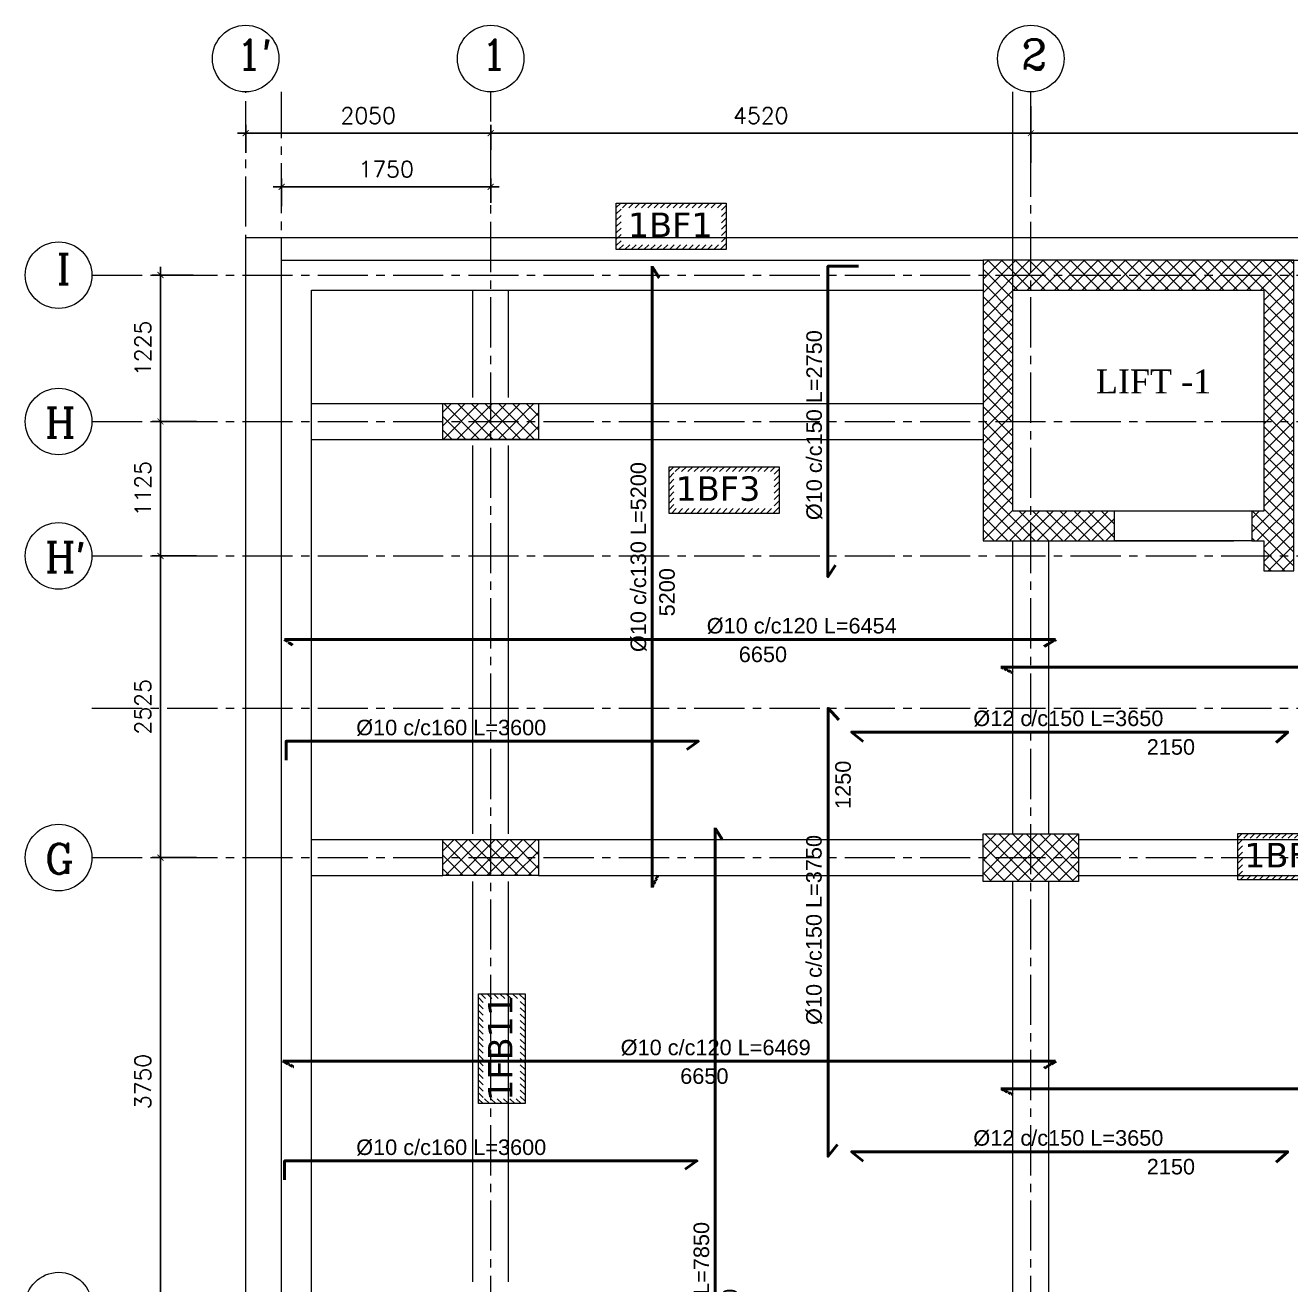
# Model space of a CAD drawing. Header units: inches. Extents: x -26151 to 62940, y -10194 to 246332.
# Drawn here: x -5609 to -4550, y 118994 to 120048 of the extents above; entities that cross this region are included whole.
import ezdxf

# ---------------------------------------------------------------- set-up
doc = ezdxf.new("R2010")
doc.units = ezdxf.units.IN
doc.header["$LTSCALE"] = 0.7
doc.header["$MEASUREMENT"] = 0
for name, pattern in [('ACAD_ISO10W100', [18, 12, -3, 0, -3]), ('CENTER2', [1.125, 0.75, -0.125, 0.125, -0.125]), ('DASHED2', [0.375, 0.25, -0.125])]:
    doc.linetypes.add(name, pattern=pattern)
doc.layers.get('0').update_dxf_attribs({"lineweight": 13})
doc.layers.get('Defpoints').update_dxf_attribs({"lineweight": 5})
for name, color, linetype, lineweight in [('axis', 254, 'ACAD_ISO10W100', 9), ('BEAM', 5, 'Continuous', 0), ('COLUMN', 4, 'Continuous', 20), ('dim', 1, 'Continuous', 25), ('hach', 9, 'Continuous', 9), ('hach 1', 254, 'Continuous', 9), ('hatch', 9, 'Continuous', 9), ('TEXT', 3, 'Continuous', 25), ('top renforcment', 7, 'Continuous', 40)]:
    doc.layers.add(name, color=color, linetype=linetype, lineweight=lineweight)
doc.styles.add('100', font='romans.shx', dxfattribs={"height": 13.5})
doc.styles.add('GENERATED_STYLE_4', font='verdanai.ttf')
doc.styles.add('QW', font='times.ttf', dxfattribs={"height": 15})
doc.styles.add('romanc', font='verdana.ttf', dxfattribs={"height": 250})
doc.styles.get("Standard").update_dxf_attribs({"font": 'arial.ttf', "height": 13})
doc.dimstyles.new('abr100', dxfattribs={"dimtxt": 15, "dimasz": 5, "dimexe": 7, "dimexo": 7, "dimgap": 8, "dimtad": 1, "dimdec": 0, "dimlfac": 10, "dimzin": 4, "dimdsep": 46, "dimtxsty": '100', "dimblk": 'ARCHTICK', "dimcen": 0.09, "dimdle": 7, "dimclrd": 1, "dimclre": 8, "dimclrt": 2, "dimadec": 0, "dimazin": 1, "dimtfac": 1, "dimtdec": 0, "dimtix": 1, "dimtofl": 0, "dimtmove": 0, "dimatfit": 3, "dimldrblk": 'ARCHTICK', "dimfxl": 0, "dimtolj": 1, "dimtzin": 0, "dimlwd": -1, "dimlwe": -1, "dimarcsym": 0})
doc.dimstyles.get("Standard").update_dxf_attribs({"dimtxt": 13, "dimasz": 5, "dimexe": 0.18, "dimexo": 0.0625, "dimgap": 6, "dimtad": 1, "dimdec": 0, "dimlfac": 10, "dimzin": 0, "dimdsep": 46, "dimtxsty": 'Standard', "dimblk": 'ARCHTICK', "dimcen": 0.09, "dimse1": 1, "dimse2": 1, "dimclrd": 1, "dimclre": 7, "dimclrt": 3, "dimadec": 0, "dimazin": 0, "dimtfac": 1, "dimtdec": 0, "dimtix": 1, "dimtofl": 0, "dimtmove": 0, "dimatfit": 3, "dimldrblk": 'ARCHTICK', "dimfxl": 0, "dimtolj": 1, "dimtzin": 0, "dimarcsym": 0})

# ---------------------------------------------------------------- blocks, each defined once
blk = doc.blocks.new('_ArchTick')
at = {"color": 0, "linetype": 'ByBlock', "lineweight": 0, "const_width": 0.15}
blk.add_lwpolyline([(-0.5, -0.5), (0.5, 0.5)], dxfattribs=at)
blk = doc.blocks.new('*D2')
at = {"layer": 'Defpoints', "color": 0, "transparency": 16777216}
for p in [(-4767.5, 119957.4), (-5219.5, 119936.5), (-4767.5, 119925.7)]:
    blk.add_point(p, dxfattribs=at)
at = {"layer": 'dim', "color": 8, "transparency": 16777216}
for p, q in [((-5219.5, 119943.5), (-5219.5, 119964.4)), ((-4767.5, 119932.7), (-4767.5, 119964.4))]:
    blk.add_line(p, q, dxfattribs=at)
at = {"layer": 'dim', "color": 1, "transparency": 16777216}
blk.add_line((-5226.5, 119957.4), (-4760.5, 119957.4), dxfattribs=at)
at = {"layer": 'dim', "color": 1, "transparency": 16777216, "xscale": 5, "yscale": 5, "zscale": 5, "rotation": 180}
blk.add_blockref('_ArchTick', (-5219.5, 119957.4), dxfattribs=at)
at = {"layer": 'dim', "color": 1, "transparency": 16777216, "xscale": 5, "yscale": 5, "zscale": 5}
blk.add_blockref('_ArchTick', (-4767.5, 119957.4), dxfattribs=at)
at = {"layer": 'dim', "color": 2, "transparency": 16777216, "insert": (-4993.5, 119972.1), "char_height": 13.5, "attachment_point": 5, "style": '100'}
blk.add_mtext('\\A1;4520', dxfattribs=at)
blk = doc.blocks.new('*D10')
at = {"layer": 'Defpoints', "color": 0, "transparency": 16777216}
for p in [(-5495.8, 119351.1), (-5458.6, 119351.1), (-5453.6, 118976.1)]:
    blk.add_point(p, dxfattribs=at)
at = {"layer": 'dim', "color": 1, "transparency": 16777216}
blk.add_line((-5495.8, 118969.1), (-5495.8, 119358.1), dxfattribs=at)
at = {"layer": 'dim', "color": 8, "transparency": 16777216}
for p, q in [((-5465.6, 119351.1), (-5502.8, 119351.1)), ((-5460.6, 118976.1), (-5502.8, 118976.1))]:
    blk.add_line(p, q, dxfattribs=at)
at = {"layer": 'dim', "color": 1, "transparency": 16777216, "xscale": 5, "yscale": 5, "zscale": 5}
for p, rotation in [((-5495.8, 119351.1), 90), ((-5495.8, 118976.1), 270)]:
    blk.add_blockref('_ArchTick', p, dxfattribs=dict(at, rotation=rotation))
at = {"layer": 'dim', "color": 2, "transparency": 16777216, "insert": (-5510.5, 119163.6), "char_height": 13.5, "attachment_point": 5, "rotation": 90, "style": '100'}
blk.add_mtext('\\A1;3750', dxfattribs=at)
blk = doc.blocks.new('*D11')
at = {"layer": 'Defpoints', "color": 0, "transparency": 16777216}
for p in [(-5495.8, 119603.6), (-5458.6, 119603.6), (-5458.6, 119351.1)]:
    blk.add_point(p, dxfattribs=at)
at = {"layer": 'dim', "color": 1, "transparency": 16777216}
blk.add_line((-5495.8, 119344.1), (-5495.8, 119610.6), dxfattribs=at)
at = {"layer": 'dim', "color": 8, "transparency": 16777216}
for p, q in [((-5465.6, 119603.6), (-5502.8, 119603.6)), ((-5465.6, 119351.1), (-5502.8, 119351.1))]:
    blk.add_line(p, q, dxfattribs=at)
at = {"layer": 'dim', "color": 1, "transparency": 16777216, "xscale": 5, "yscale": 5, "zscale": 5}
for p, rotation in [((-5495.8, 119603.6), 90), ((-5495.8, 119351.1), 270)]:
    blk.add_blockref('_ArchTick', p, dxfattribs=dict(at, rotation=rotation))
at = {"layer": 'dim', "color": 2, "transparency": 16777216, "insert": (-5510.5, 119477.3), "char_height": 13.5, "attachment_point": 5, "rotation": 90, "style": '100'}
blk.add_mtext('\\A1;2525', dxfattribs=at)
blk = doc.blocks.new('*D13')
at = {"layer": 'Defpoints', "color": 0, "transparency": 16777216}
for p in [(-5495.8, 119838.6), (-5461.5, 119838.6), (-5458.6, 119716.1)]:
    blk.add_point(p, dxfattribs=at)
at = {"layer": 'dim', "color": 1, "transparency": 16777216}
blk.add_line((-5495.8, 119709.1), (-5495.8, 119845.6), dxfattribs=at)
at = {"layer": 'dim', "color": 8, "transparency": 16777216}
for p, q in [((-5468.5, 119838.6), (-5502.8, 119838.6)), ((-5465.6, 119716.1), (-5502.8, 119716.1))]:
    blk.add_line(p, q, dxfattribs=at)
at = {"layer": 'dim', "color": 1, "transparency": 16777216, "xscale": 5, "yscale": 5, "zscale": 5}
for p, rotation in [((-5495.8, 119838.6), 90), ((-5495.8, 119716.1), 270)]:
    blk.add_blockref('_ArchTick', p, dxfattribs=dict(at, rotation=rotation))
at = {"layer": 'dim', "color": 2, "transparency": 16777216, "insert": (-5510.5, 119777.3), "char_height": 13.5, "attachment_point": 5, "rotation": 90, "style": '100'}
blk.add_mtext('\\A1;1225', dxfattribs=at)
blk = doc.blocks.new('*D14')
at = {"layer": 'Defpoints', "color": 0, "transparency": 16777216}
for p in [(-5495.8, 119716.1), (-5458.6, 119716.1), (-5458.6, 119603.6)]:
    blk.add_point(p, dxfattribs=at)
at = {"layer": 'dim', "color": 8, "transparency": 16777216}
for p, q in [((-5465.6, 119716.1), (-5502.8, 119716.1)), ((-5465.6, 119603.6), (-5502.8, 119603.6))]:
    blk.add_line(p, q, dxfattribs=at)
at = {"layer": 'dim', "color": 1, "transparency": 16777216}
blk.add_line((-5495.8, 119596.6), (-5495.8, 119723.1), dxfattribs=at)
at = {"layer": 'dim', "color": 1, "transparency": 16777216, "xscale": 5, "yscale": 5, "zscale": 5}
for p, rotation in [((-5495.8, 119716.1), 90), ((-5495.8, 119603.6), 270)]:
    blk.add_blockref('_ArchTick', p, dxfattribs=dict(at, rotation=rotation))
at = {"layer": 'dim', "color": 2, "transparency": 16777216, "insert": (-5510.5, 119659.8), "char_height": 13.5, "attachment_point": 5, "rotation": 90, "style": '100'}
blk.add_mtext('\\A1;1125', dxfattribs=at)
blk = doc.blocks.new('*D15')
at = {"layer": 'Defpoints', "color": 0, "transparency": 16777216}
for p in [(-5424.5, 119957.4), (-5424.5, 119934), (-5219.5, 119936.8)]:
    blk.add_point(p, dxfattribs=at)
at = {"layer": 'dim', "color": 8, "transparency": 16777216}
for p, q in [((-5424.5, 119941), (-5424.5, 119964.4)), ((-5219.5, 119943.8), (-5219.5, 119964.4))]:
    blk.add_line(p, q, dxfattribs=at)
at = {"layer": 'dim', "color": 1, "transparency": 16777216}
blk.add_line((-5212.5, 119957.4), (-5431.5, 119957.4), dxfattribs=at)
at = {"layer": 'dim', "color": 1, "transparency": 16777216, "xscale": 5, "yscale": 5, "zscale": 5, "rotation": 180}
blk.add_blockref('_ArchTick', (-5424.5, 119957.4), dxfattribs=at)
at = {"layer": 'dim', "color": 1, "transparency": 16777216, "xscale": 5, "yscale": 5, "zscale": 5}
blk.add_blockref('_ArchTick', (-5219.5, 119957.4), dxfattribs=at)
at = {"layer": 'dim', "color": 2, "transparency": 16777216, "insert": (-5322, 119972.1), "char_height": 13.5, "attachment_point": 5, "style": '100'}
blk.add_mtext('\\A1;2050', dxfattribs=at)
blk = doc.blocks.new('*D16')
at = {"layer": 'Defpoints', "color": 0, "transparency": 16777216}
for p in [(-4767.5, 119987), (-4127.5, 119957.4), (-4127.5, 119928.3)]:
    blk.add_point(p, dxfattribs=at)
at = {"layer": 'dim', "color": 8, "transparency": 16777216}
for p, q in [((-4767.5, 119980), (-4767.5, 119950.4)), ((-4127.5, 119935.3), (-4127.5, 119964.4))]:
    blk.add_line(p, q, dxfattribs=at)
at = {"layer": 'dim', "color": 1, "transparency": 16777216}
blk.add_line((-4774.5, 119957.4), (-4120.5, 119957.4), dxfattribs=at)
at = {"layer": 'dim', "color": 1, "transparency": 16777216, "xscale": 5, "yscale": 5, "zscale": 5, "rotation": 180}
blk.add_blockref('_ArchTick', (-4767.5, 119957.4), dxfattribs=at)
at = {"layer": 'dim', "color": 1, "transparency": 16777216, "xscale": 5, "yscale": 5, "zscale": 5}
blk.add_blockref('_ArchTick', (-4127.5, 119957.4), dxfattribs=at)
at = {"layer": 'dim', "color": 2, "transparency": 16777216, "insert": (-4447.5, 119972.1), "char_height": 13.5, "attachment_point": 5, "style": '100'}
blk.add_mtext('\\A1;6400', dxfattribs=at)
blk = doc.blocks.new('*D17')
at = {"layer": 'Defpoints', "color": 0, "transparency": 16777216}
for p in [(-5424.5, 119448.4), (-5424.5, 119446.7), (-5064.5, 119448.4, 13009.9)]:
    blk.add_point(p, dxfattribs=at)
at = {"layer": 'TEXT', "color": 3, "transparency": 16777216, "insert": (-5252.5, 119459.7), "char_height": 13, "attachment_point": 5}
blk.add_mtext('\\A1;%%C10 c/c160 L=3600', dxfattribs=at)
blk = doc.blocks.new('*D18')
at = {"layer": 'Defpoints', "color": 0, "transparency": 16777216}
for p in [(-4767.5, 119431, -26473), (-4552.5, 119431, -40395.4), (-4552.5, 119431)]:
    blk.add_point(p, dxfattribs=at)
at = {"layer": 'TEXT', "color": 3, "transparency": 16777216, "insert": (-4650.3, 119443.6), "char_height": 13, "attachment_point": 5}
blk.add_mtext('\\A1;2150', dxfattribs=at)
blk = doc.blocks.new('*D19')
at = {"layer": 'Defpoints', "color": 0, "transparency": 16777216}
for p in [(-4917.5, 119456.1), (-4552.5, 119456.1), (-4552.5, 119454.4)]:
    blk.add_point(p, dxfattribs=at)
at = {"layer": 'TEXT', "color": 3, "transparency": 16777216, "insert": (-4736.1, 119467.4), "char_height": 13, "attachment_point": 5}
blk.add_mtext('\\A1;%%C12 c/c150 L=3650', dxfattribs=at)
blk = doc.blocks.new('*D43')
at = {"layer": 'Defpoints', "color": 0, "transparency": 16777216}
for p in [(-5411.5, 119508.4, -19467.6), (-4746.5, 119508.4, -59863), (-4746.5, 119508.4)]:
    blk.add_point(p, dxfattribs=at)
at = {"layer": 'TEXT', "color": 3, "transparency": 16777216, "insert": (-4991.7, 119521.1), "char_height": 13, "attachment_point": 5}
blk.add_mtext('\\A1;6650', dxfattribs=at)
blk = doc.blocks.new('*D44')
at = {"layer": 'Defpoints', "color": 0, "transparency": 16777216}
for p in [(-5391.9, 119533.6, -13009.9), (-4746.5, 119533.6, -19467.6), (-4746.5, 119531.9)]:
    blk.add_point(p, dxfattribs=at)
at = {"layer": 'TEXT', "color": 3, "transparency": 16777216, "insert": (-4959.2, 119544.9), "char_height": 13, "attachment_point": 5}
blk.add_mtext('\\A1;%%C10 c/c120 L=6454', dxfattribs=at)
blk = doc.blocks.new('*D45')
at = {"layer": 'Defpoints', "color": 0, "transparency": 16777216}
for p in [(-4792.5, 119510.5), (-4117.5, 119510.5, -19467.6), (-4117.5, 119508.8)]:
    blk.add_point(p, dxfattribs=at)
at = {"layer": 'TEXT', "color": 3, "transparency": 16777216, "insert": (-4402.2, 119521.8), "char_height": 13, "attachment_point": 5}
blk.add_mtext('\\A1;%%C10 c/c120 L=6800', dxfattribs=at)
blk = doc.blocks.new('*D50')
at = {"layer": 'Defpoints', "color": 0, "transparency": 16777216}
for p in [(-5411.5, 119155.4, -19467.6), (-4746.5, 119155.4, -59863), (-4746.5, 119155.4)]:
    blk.add_point(p, dxfattribs=at)
at = {"layer": 'TEXT', "color": 3, "transparency": 16777216, "insert": (-5040.7, 119168.1), "char_height": 13, "attachment_point": 5}
blk.add_mtext('\\A1;6650', dxfattribs=at)
blk = doc.blocks.new('*D51')
at = {"layer": 'Defpoints', "color": 0, "transparency": 16777216}
for p in [(-5393.4, 119180.6, -13009.9), (-4746.5, 119180.6, -19467.6), (-4746.5, 119178.9)]:
    blk.add_point(p, dxfattribs=at)
at = {"layer": 'TEXT', "color": 3, "transparency": 16777216, "insert": (-5031.2, 119191.9), "char_height": 13, "attachment_point": 5}
blk.add_mtext('\\A1;%%C10 c/c120 L=6469', dxfattribs=at)
blk = doc.blocks.new('*D52')
at = {"layer": 'Defpoints', "color": 0, "transparency": 16777216}
for p in [(-4792.5, 119132.4, -19467.6), (-4117.5, 119132.4, -59863), (-4117.5, 119132.4)]:
    blk.add_point(p, dxfattribs=at)
at = {"layer": 'TEXT', "color": 3, "transparency": 16777216, "insert": (-4411.7, 119145), "char_height": 13, "attachment_point": 5}
blk.add_mtext('\\A1;6750', dxfattribs=at)
blk = doc.blocks.new('*D53')
at = {"layer": 'Defpoints', "color": 0, "transparency": 16777216}
for p in [(-4792.5, 119157.6), (-4117.5, 119157.6, -19467.6), (-4117.5, 119155.9)]:
    blk.add_point(p, dxfattribs=at)
at = {"layer": 'TEXT', "color": 3, "transparency": 16777216, "insert": (-4402.2, 119168.9), "char_height": 13, "attachment_point": 5}
blk.add_mtext('\\A1;%%C10 c/c120 L=6750', dxfattribs=at)
blk = doc.blocks.new('*D82')
at = {"layer": 'Defpoints', "color": 0, "transparency": 16777216}
for p in [(-4912, 119476.1, -26473), (-4912, 119476.1), (-4912, 119351.1, -26473)]:
    blk.add_point(p, dxfattribs=at)
at = {"layer": 'TEXT', "color": 3, "transparency": 16777216, "insert": (-4924.6, 119412), "char_height": 13, "attachment_point": 5, "rotation": 90}
blk.add_mtext('\\A1;1250', dxfattribs=at)
blk = doc.blocks.new('*D83')
at = {"layer": 'Defpoints', "color": 0, "transparency": 16777216}
for p in [(-4937.2, 119476.1, 13922.4), (-4935.8, 119476.1), (-4937.2, 119101.1)]:
    blk.add_point(p, dxfattribs=at)
at = {"layer": 'TEXT', "color": 3, "transparency": 16777216, "insert": (-4948.8, 119290.5), "char_height": 13, "attachment_point": 5, "rotation": 90}
blk.add_mtext('\\A1;%%C10 c/c150 L=3750', dxfattribs=at)
blk = doc.blocks.new('*D88')
at = {"layer": 'Defpoints', "color": 0, "transparency": 16777216}
for p in [(-4937.3, 119861.1), (-4935.6, 119861.1), (-4937.3, 119586.1)]:
    blk.add_point(p, dxfattribs=at)
at = {"layer": 'TEXT', "color": 3, "transparency": 16777216, "insert": (-4948.6, 119713), "char_height": 13, "attachment_point": 5, "rotation": 90}
blk.add_mtext('\\A1;%%C10 c/c150 L=2750', dxfattribs=at)
blk = doc.blocks.new('*D105')
at = {"layer": 'Defpoints', "color": 0, "transparency": 16777216}
for p in [(-5006.5, 119376.1, -59863), (-5006.5, 119376.1), (-5006.5, 118591.1, -59863)]:
    blk.add_point(p, dxfattribs=at)
at = {"layer": 'TEXT', "color": 3, "transparency": 16777216, "insert": (-5019.2, 118970), "char_height": 13, "attachment_point": 5, "rotation": 90}
blk.add_mtext('\\A1;7850', dxfattribs=at)
blk = doc.blocks.new('*D106')
at = {"layer": 'Defpoints', "color": 0, "transparency": 16777216}
for p in [(-5031.7, 119376.1, -19467.6), (-5030, 119376.1), (-5031.7, 118591, -40395.4)]:
    blk.add_point(p, dxfattribs=at)
at = {"layer": 'TEXT', "color": 3, "transparency": 16777216, "insert": (-5043, 118966.6), "char_height": 13, "attachment_point": 5, "rotation": 90}
blk.add_mtext('\\A1;%%C10 c/c130 L=7850', dxfattribs=at)
blk = doc.blocks.new('*D109')
at = {"layer": 'Defpoints', "color": 0, "transparency": 16777216}
for p in [(-5059.3, 119846.1, -59863), (-5059.3, 119846.1), (-5059.3, 119326.1, -59863)]:
    blk.add_point(p, dxfattribs=at)
at = {"layer": 'TEXT', "color": 3, "transparency": 16777216, "insert": (-5071.9, 119573.2), "char_height": 13, "attachment_point": 5, "rotation": 90}
blk.add_mtext('\\A1;5200', dxfattribs=at)
blk = doc.blocks.new('*D110')
at = {"layer": 'Defpoints', "color": 0, "transparency": 16777216}
for p in [(-5084.4, 119846.1, -19467.6), (-5082.7, 119846.1), (-5084.4, 119326, -40395.4)]:
    blk.add_point(p, dxfattribs=at)
at = {"layer": 'TEXT', "color": 3, "transparency": 16777216, "insert": (-5095.7, 119602.6), "char_height": 13, "attachment_point": 5, "rotation": 90}
blk.add_mtext('\\A1;%%C10 c/c130 L=5200', dxfattribs=at)
blk = doc.blocks.new('*D114')
at = {"layer": 'Defpoints', "color": 0, "transparency": 16777216}
for p in [(-5424.5, 119097.1), (-5424.5, 119095.4), (-5064.5, 119097.1, 13009.9)]:
    blk.add_point(p, dxfattribs=at)
at = {"layer": 'TEXT', "color": 3, "transparency": 16777216, "insert": (-5252.5, 119108.4), "char_height": 13, "attachment_point": 5}
blk.add_mtext('\\A1;%%C10 c/c160 L=3600', dxfattribs=at)
blk = doc.blocks.new('*D115')
at = {"layer": 'Defpoints', "color": 0, "transparency": 16777216}
for p in [(-4767.5, 119079.7, -26473), (-4552.5, 119079.7, -40395.4), (-4552.5, 119079.7)]:
    blk.add_point(p, dxfattribs=at)
at = {"layer": 'TEXT', "color": 3, "transparency": 16777216, "insert": (-4650.3, 119092.3), "char_height": 13, "attachment_point": 5}
blk.add_mtext('\\A1;2150', dxfattribs=at)
blk = doc.blocks.new('*D116')
at = {"layer": 'Defpoints', "color": 0, "transparency": 16777216}
for p in [(-4917.5, 119104.9), (-4552.5, 119104.9), (-4552.5, 119103.2)]:
    blk.add_point(p, dxfattribs=at)
at = {"layer": 'TEXT', "color": 3, "transparency": 16777216, "insert": (-4736.1, 119116.2), "char_height": 13, "attachment_point": 5}
blk.add_mtext('\\A1;%%C12 c/c150 L=3650', dxfattribs=at)
blk = doc.blocks.new('*D798')
at = {"layer": 'Defpoints', "color": 0, "transparency": 16777216}
for p in [(-5394.5, 119912.5), (-5394.5, 119889.2), (-5219.5, 119892)]:
    blk.add_point(p, dxfattribs=at)
at = {"layer": 'dim', "color": 8, "transparency": 16777216}
for p, q in [((-5394.5, 119896.2), (-5394.5, 119919.5)), ((-5219.5, 119899), (-5219.5, 119919.5))]:
    blk.add_line(p, q, dxfattribs=at)
at = {"layer": 'dim', "color": 1, "transparency": 16777216}
blk.add_line((-5212.5, 119912.5), (-5401.5, 119912.5), dxfattribs=at)
at = {"layer": 'dim', "color": 1, "transparency": 16777216, "xscale": 5, "yscale": 5, "zscale": 5, "rotation": 180}
blk.add_blockref('_ArchTick', (-5394.5, 119912.5), dxfattribs=at)
at = {"layer": 'dim', "color": 1, "transparency": 16777216, "xscale": 5, "yscale": 5, "zscale": 5}
blk.add_blockref('_ArchTick', (-5219.5, 119912.5), dxfattribs=at)
at = {"layer": 'dim', "color": 2, "transparency": 16777216, "insert": (-5307, 119927.3), "char_height": 13.5, "attachment_point": 5, "style": '100'}
blk.add_mtext('\\A1;1750', dxfattribs=at)

msp = doc.modelspace()

# ---------------------------------------------------------------- hatches: boundary and pattern name
at = {"layer": 'hach 1', "linetype": 'ByBlock'}
h = msp.add_hatch(dxfattribs=at)
h.set_pattern_fill('ANSI31', color=256, scale=30, style=0)
h.set_pattern_definition([(45, (7343.023, 220.7946), (-2.65165043, 2.65165043), [])])
h.paths.add_polyline_path([(-5022.43, 119898.96), (-5114.37, 119898.96), (-5114.37, 119859.96), (-5022.43, 119859.96)])
h.paths.add_polyline_path([(-5026.43, 119894.96), (-5026.43, 119863.96), (-5110.37, 119863.96), (-5110.37, 119894.96)], flags=16)
h = msp.add_hatch(dxfattribs=at)
h.set_pattern_fill('ANSI31', color=256, scale=30, style=0)
h.set_pattern_definition([(45, (7387.258, 0), (-2.65165043, 2.65165043), [])])
h.paths.add_polyline_path([(-4978.19, 119678.17), (-5070.14, 119678.17), (-5070.14, 119639.17), (-4978.19, 119639.17)])
h.paths.add_polyline_path([(-4982.19, 119674.17), (-4982.19, 119643.17), (-5066.14, 119643.17), (-5066.14, 119674.17)], flags=16)
h = msp.add_hatch(dxfattribs=at)
h.set_pattern_fill('ANSI31', color=256, scale=30, style=0)
h.set_pattern_definition([(45, (7863.0396, -306.8085), (-2.65165043, 2.65165043), [])])
h.paths.add_polyline_path([(-4502.41, 119371.36), (-4594.36, 119371.36), (-4594.36, 119332.36), (-4502.41, 119332.36)])
h.paths.add_polyline_path([(-4506.41, 119367.36), (-4506.41, 119336.36), (-4590.36, 119336.36), (-4590.36, 119367.36)], flags=16)
h = msp.add_hatch(dxfattribs=at)
h.set_pattern_fill('ANSI31', color=256, scale=30, angle=90, style=0)
h.set_pattern_definition([(135, (114448.4218, 131602.543), (-2.65165043, -2.65165043), [])])
h.paths.add_polyline_path([(-5229.75, 119237.09), (-5229.75, 119145.15), (-5190.75, 119145.15), (-5190.75, 119237.09)])
h.paths.add_polyline_path([(-5225.75, 119233.09), (-5194.75, 119233.09), (-5194.75, 119149.15), (-5225.75, 119149.15)], flags=16)
at = {"layer": 'hatch', "ltscale": 0.5}
h = msp.add_hatch(dxfattribs=at)
h.set_pattern_fill('NET', color=256, scale=65, angle=45, style=0)
h.set_pattern_definition([(45, (-434897.889, -142804.396), (-5.7452426, 5.7452426), []), (135, (-434897.889, -142804.396), (-5.7452426, -5.7452426), [])])
h.paths.add_polyline_path([(-4547.5, 119591.08), (-4547.5, 119851.08), (-4807.5, 119851.08), (-4807.5, 119616.08), (-4697.5, 119616.08), (-4697.5, 119641.08), (-4782.5, 119641.08), (-4782.5, 119826.08), (-4572.5, 119826.08), (-4572.5, 119641.08), (-4582.5, 119641.08), (-4582.5, 119616.08), (-4572.5, 119616.08), (-4572.5, 119591.08)])
h = msp.add_hatch(dxfattribs=at)
h.set_pattern_fill('NET', color=256, scale=65, angle=45, style=0)
h.set_pattern_definition([(45, (-467339.696, -142697.6286), (-5.7452426, 5.7452426), []), (135, (-467339.696, -142697.6286), (-5.7452426, -5.7452426), [])])
h.paths.add_polyline_path([(-5259.5, 119731.08), (-5179.5, 119731.08), (-5179.5, 119701.08), (-5259.5, 119701.08)])
h = msp.add_hatch(dxfattribs=at)
h.set_pattern_fill('NET', color=256, scale=65, angle=45, style=0)
h.set_pattern_definition([(45, (-467327.696, -142662.6286), (-5.7452426, 5.7452426), []), (135, (-467327.696, -142662.6286), (-5.7452426, -5.7452426), [])])
h.paths.add_polyline_path([(-4807.5, 119371.08), (-4727.5, 119371.08), (-4727.5, 119331.08), (-4807.5, 119331.08)])
h = msp.add_hatch(dxfattribs=at)
h.set_pattern_fill('NET', color=256, scale=65, angle=45, style=0)
h.set_pattern_definition([(45, (-467339.696, -142662.6286), (-5.7452426, 5.7452426), []), (135, (-467339.696, -142662.6286), (-5.7452426, -5.7452426), [])])
h.paths.add_polyline_path([(-5259.5, 119366.08), (-5179.5, 119366.08), (-5179.5, 119336.08), (-5259.5, 119336.08)])

# ---------------------------------------------------------------- linework, layer by layer
at = {"lineweight": 20}
for p, q in [((-4582.5, 119641.08), (-4697.5, 119641.08)), ((-4582.5, 119616.08), (-4697.5, 119616.08))]:
    msp.add_line(p, q, dxfattribs=at)
for centre in [(-5424.52, 120019.84), (-5219.52, 120019.84), (-4767.52, 120019.84), (-5581.06, 119838.58), (-5581.06, 119716.08), (-5581.06, 119603.58), (-5581.06, 119351.08), (-5581.06, 118976.08)]:
    msp.add_ellipse(centre, major_axis=(-0.02, 27.86), ratio=1, start_param=4.7118466, end_param=10.9950319, dxfattribs=at)
at = {"layer": 'axis', "linetype": 'CENTER2', "ltscale": 80}
for p, q in [((-5424.5, 117926.24), (-5424.5, 119991.98)), ((-5394.5, 119575.36), (-5394.5, 119991.98)), ((-5219.5, 116376.08), (-5219.5, 119991.98)), ((-4767.5, 116376.08), (-4767.5, 119991.98)), ((-5553.2, 119838.58), (-2945.95, 119838.58)), ((-5553.2, 119716.08), (-2945.95, 119716.08)), ((-5553.2, 119716.08), (-2945.95, 119716.08)), ((-5553.2, 119603.58), (-4019.27, 119603.58)), ((-5553.2, 119476.08), (-2945.95, 119476.08)), ((-5553.2, 119351.08), (-2945.95, 119351.08))]:
    msp.add_line(p, q, dxfattribs=at)
at = {"layer": 'BEAM', "linetype": 'Continuous'}
for p, q in [((-4782.5, 119641.08), (-4782.5, 119991.98)), ((-5234.5, 119736.08), (-5234.5, 119826.08)), ((-5204.5, 119736.08), (-5204.5, 119826.08)), ((-4782.5, 119826.08), (-4597.5, 119826.08)), ((-5369.5, 119731.08), (-4807.5, 119731.08)), ((-5369.5, 119701.08), (-4807.5, 119701.08)), ((-5234.5, 119371.08), (-5234.5, 119696.08)), ((-5204.5, 119371.08), (-5204.5, 119696.08)), ((-4782.5, 119616.08), (-4597.5, 119616.08)), ((-4782.5, 119371.08), (-4782.5, 119616.08)), ((-4752.5, 119371.08), (-4752.5, 119616.08)), ((-5369.5, 119366.08), (-5259.5, 119366.08)), ((-5179.5, 119366.08), (-4807.5, 119366.08)), ((-4727.5, 119366.08), (-4167.5, 119366.08)), ((-5369.5, 119336.08), (-5259.5, 119336.08)), ((-5179.5, 119336.08), (-4807.5, 119336.08)), ((-4727.5, 119336.08), (-4167.5, 119336.08)), ((-5234.5, 118996.08), (-5234.5, 119331.08)), ((-5204.5, 118996.08), (-5204.5, 119331.08)), ((-4782.5, 118403.58), (-4782.5, 119331.08)), ((-4752.5, 118616.08), (-4752.5, 119331.08))]:
    msp.add_line(p, q, dxfattribs=at)
at = {"layer": 'COLUMN'}
for p, q in [((-5394.5, 118976.08), (-5394.5, 119851.08)), ((-5394.5, 119851.08), (-4807.5, 119851.08)), ((-4572.5, 119851.08), (-4137.5, 119851.08)), ((-5369.5, 118951.08), (-5369.5, 119826.08)), ((-5369.5, 119826.08), (-4807.5, 119826.08))]:
    msp.add_line(p, q, dxfattribs=at)
msp.add_lwpolyline([(-4547.5, 119591.08), (-4547.5, 119851.08), (-4807.5, 119851.08), (-4807.5, 119616.08), (-4697.5, 119616.08), (-4697.5, 119641.08), (-4782.5, 119641.08), (-4782.5, 119826.08), (-4572.5, 119826.08), (-4572.5, 119641.08), (-4572.5, 119641.08), (-4582.5, 119641.08), (-4582.5, 119616.08), (-4572.5, 119616.08), (-4572.5, 119591.08), (-4547.5, 119591.08), (-4547.5, 119591.08)], dxfattribs=at)
for points in [[(-5259.5, 119731.08), (-5179.5, 119731.08), (-5179.5, 119701.08), (-5259.5, 119701.08)], [(-4807.5, 119371.08), (-4727.5, 119371.08), (-4727.5, 119331.08), (-4807.5, 119331.08)], [(-5259.5, 119366.08), (-5179.5, 119366.08), (-5179.5, 119336.08), (-5259.5, 119336.08)], [(-5259.5, 119366.08), (-5179.5, 119366.08), (-5179.5, 119336.08), (-5259.5, 119336.08)]]:
    msp.add_lwpolyline(points, close=True, dxfattribs=at)
at = {"layer": 'hach', "color": 2, "linetype": 'ByBlock'}
msp.add_lwpolyline([(-2826.14, 117014.98), (-3640.29, 116475.94), (-5424.51, 116376.18), (-5424.5, 119870.13), (-3325.95, 119870.04), (-2826.14, 117014.98)], dxfattribs=at)
at = {"layer": 'hach', "color": 4, "linetype": 'ByBlock', "lineweight": 15}
msp.add_lwpolyline([(-5259.5, 119731.08), (-5179.5, 119731.08), (-5179.5, 119701.08), (-5259.5, 119701.08)], close=True, dxfattribs=at)
at = {"layer": 'hach 1', "linetype": 'ByBlock'}
for points in [[(-5114.37, 119898.96), (-5022.43, 119898.96), (-5022.43, 119859.96), (-5114.37, 119859.96)], [(-5070.14, 119678.17), (-4978.19, 119678.17), (-4978.19, 119639.17), (-5070.14, 119639.17)], [(-4594.36, 119371.36), (-4502.41, 119371.36), (-4502.41, 119332.36), (-4594.36, 119332.36)], [(-5229.75, 119145.15), (-5229.75, 119237.09), (-5190.75, 119237.09), (-5190.75, 119145.15)]]:
    msp.add_lwpolyline(points, close=True, dxfattribs=at)
at = {"layer": 'top renforcment', "color": 4, "linetype": 'DASHED2', "ltscale": 2}
for points, elevation in [([(-5079.64, 119335.79), (-5084.45, 119326.05), (-5084.45, 119846.08), (-5078.63, 119836.34)], 35582.37), ([(-5385.25, 119528.81), (-5391.9, 119533.61), (-4746.5, 119533.62), (-4756.25, 119527.8)], -5909.18), ([(-4782.8, 119505.75), (-4792.54, 119510.56), (-4117.51, 119510.56), (-4127.25, 119504.74)], -5909.18), ([(-5026.92, 118600.79), (-5031.73, 118591.05), (-5031.73, 119376.08), (-5025.91, 119366.34)], 34486.2), ([(-5384.32, 119175.84), (-5393.38, 119180.64), (-4746.5, 119180.64), (-4756.25, 119174.82)], -5909.18), ([(-4782.8, 119152.78), (-4792.54, 119157.58), (-4117.51, 119157.58), (-4127.25, 119151.76)], -5909.18)]:
    msp.add_lwpolyline(points, dxfattribs=dict(at, elevation=elevation))
at = {"layer": 'top renforcment', "color": 3}
for points in [[(-4931.07, 119595.82), (-4937.34, 119586.08), (-4937.34, 119846.08), (-4911.85, 119846.08)], [(-5056.73, 119090.32), (-5046.99, 119097.12), (-5392.02, 119097.12), (-5392.02, 119081.33)]]:
    msp.add_lwpolyline(points, dxfattribs=at)
for points, elevation in [([(-4929.31, 119110.83), (-4937.18, 119101.08), (-4937.18, 119476.08), (-4928.3, 119466.34)], 1096.17), ([(-4907.76, 119448.31), (-4917.5, 119456.17), (-4552.5, 119456.17), (-4562.25, 119447.29)], -13009.85), ([(-5055.46, 119441.59), (-5045.72, 119448.39), (-5390.75, 119448.39), (-5390.75, 119432.6)], -13009.85), ([(-4907.76, 119097.04), (-4917.5, 119104.9), (-4552.5, 119104.91), (-4562.24, 119096.02)], -13009.85)]:
    msp.add_lwpolyline(points, dxfattribs=dict(at, elevation=elevation))

# ---------------------------------------------------------------- texts
at = {"layer": 'TEXT', "style": 'romanc'}
for s, p in [('1BF1', (-5104.65, 119870.53)), ('1BF3', (-5064.76, 119649.73)), ('1BF6', (-4588.97, 119342.93))]:
    msp.add_text(s, height=20.4, dxfattribs=at).set_placement(p)
at = {"layer": 'TEXT', "color": 7, "style": 'QW'}
msp.add_text('LIFT -1', height=20, dxfattribs=at).set_placement((-4713.06, 119739.63))
at = {"layer": 'TEXT', "style": 'romanc'}
msp.add_text('1FB11', height=20.4, rotation=90, dxfattribs=at).set_placement((-5201.31, 119147.46))
at = {"layer": 'TEXT', "char_height": 25, "attachment_point": 1, "style": 'GENERATED_STYLE_4'}
for s, insert in [("{\\Fromanc|c0;1'}", (-5432.43, 120035.78)), ('{\\Fromanc|c0;1}', (-5227.43, 120035.78)), ('{\\Fromanc|c0;2}', (-4775.43, 120035.78)), ('{\\Fromanc|c0;I}', (-5582.81, 119856.02)), ('{\\Fromanc|c0;H}', (-5592.52, 119727.59)), ("{\\Fromanc|c0;H'}", (-5592.52, 119615.09)), ('{\\Fromanc|c0;G}', (-5592.52, 119362.59))]:
    msp.add_mtext(s, dxfattribs=dict(at, insert=insert))

# ---------------------------------------------------------------- dimensions: what is measured, and where the dimension line sits
at = {"layer": 'dim'}
for base, p1, p2, picture, middle in [((-5424.5, 119957.35), (-5219.5, 119936.82), (-5424.5, 119934.04), '*D15', (-5322, 119972.1)), ((-4767.5, 119957.35), (-5219.5, 119936.47), (-4767.5, 119925.69), '*D2', (-4993.5, 119972.1)), ((-4127.5, 119957.35), (-4767.5, 119986.98), (-4127.5, 119928.32), '*D16', (-4447.5, 119972.1)), ((-5394.5, 119912.52), (-5219.5, 119891.98), (-5394.5, 119889.2), '*D798', (-5307, 119927.27))]:
    dim = msp.add_linear_dim(base=base, p1=p1, p2=p2, dimstyle='abr100', dxfattribs=at)
    dim.commit()
    dim.dimension.update_dxf_attribs({"geometry": picture, "text_midpoint": middle})
for base, p1, p2, picture, middle in [((-5495.79, 119838.58), (-5458.57, 119716.08), (-5461.51, 119838.58), '*D13', (-5510.54, 119777.33)), ((-5495.79, 119716.08), (-5458.57, 119603.58), (-5458.57, 119716.08), '*D14', (-5510.54, 119659.83)), ((-5495.79, 119603.58), (-5458.57, 119351.08), (-5458.57, 119603.58), '*D11', (-5510.54, 119477.33)), ((-5495.79, 119351.08), (-5453.57, 118976.08), (-5458.57, 119351.08), '*D10', (-5510.54, 119163.58))]:
    dim = msp.add_linear_dim(base=base, p1=p1, p2=p2, angle=90, dimstyle='abr100', dxfattribs=at)
    dim.commit()
    dim.dimension.update_dxf_attribs({"geometry": picture, "text_midpoint": middle})
at = {"layer": 'TEXT'}
for base, p1, p2, angle, text, picture, middle in [((-4935.61, 119861.08, 13009.85), (-4937.31, 119586.08, 13009.85), (-4937.31, 119861.08, 13009.85), 90, '%%C10 c/c150 L=<>', '*D88', (-4935.61, 119713.03, 13009.85)), ((-5082.72, 119846.08, 48592.23), (-5084.42, 119326.05, 8196.84), (-5084.42, 119846.08, 29124.59), 90, '%%C10 c/c130 L=<>', '*D110', (-5082.72, 119602.61, 48592.23)), ((-5424.54, 119446.66), (-5064.5, 119448.36, 13009.85), (-5424.54, 119448.36), 180, '%%C10 c/c160 L=<>', '*D17', (-5252.51, 119446.66)), ((-4935.76, 119476.08, 14106.02), (-4937.15, 119101.08, 14106.02), (-4937.15, 119476.08, 28028.42), 90, '%%C10 c/c150 L=<>', '*D83', (-4935.76, 119290.53, 14106.02)), ((-5030, 119376.08, 47496.06), (-5031.7, 118591.05, 7100.68), (-5031.7, 119376.08, 28028.42), 90, '%%C10 c/c130 L=<>', '*D106', (-5030, 118966.65, 47496.06)), ((-5424.54, 119095.39), (-5064.5, 119097.09, 13009.85), (-5424.54, 119097.09), 180, '%%C10 c/c160 L=<>', '*D114', (-5252.51, 119095.39))]:
    dim = msp.add_linear_dim(base=base, p1=p1, p2=p2, angle=angle, text=text, dimstyle='Standard', override={"dimsd1": 1, "dimsd2": 1, "dimfxl": 0.1, "dimfxlon": 1}, dxfattribs=at)
    dim.commit()
    dim.dimension.update_dxf_attribs({"geometry": picture, "text_midpoint": middle, "dimtype": 160})
for base, p1, p2, angle, picture, middle in [((-5059.25, 119846.08, 60959.19), (-5059.25, 119326.08, 1096.17), (-5059.25, 119846.08, 1096.17), 90, '*D109', (-5059.25, 119573.2, 60959.19)), ((-4746.5, 119508.42, 19467.64), (-5411.5, 119508.42), (-4746.5, 119508.42, -40395.38), 360, '*D43', (-4991.72, 119508.42, 19467.64)), ((-4911.99, 119476.08, 26472.98), (-4911.99, 119351.08), (-4911.99, 119476.08), 90, '*D82', (-4911.99, 119411.99, 26472.98)), ((-4552.5, 119430.98, 12366.96), (-4767.5, 119430.98, -14106.02), (-4552.5, 119430.98, -28028.42), 360, '*D18', (-4650.31, 119430.98, 12366.96)), ((-5006.53, 119376.08, 59863.02), (-5006.53, 118591.08), (-5006.53, 119376.08), 90, '*D105', (-5006.53, 118969.97, 59863.02)), ((-4746.5, 119155.44, 19467.64), (-5411.5, 119155.44), (-4746.5, 119155.44, -40395.38), 360, '*D50', (-5040.73, 119155.44, 19467.64)), ((-4117.51, 119132.39, 19467.64), (-4792.5, 119132.39), (-4117.51, 119132.39, -40395.38), 360, '*D52', (-4411.74, 119132.39, 19467.64)), ((-4552.5, 119079.71, 12366.96), (-4767.5, 119079.71, -14106.02), (-4552.5, 119079.71, -28028.42), 360, '*D115', (-4650.3, 119079.71, 12366.96))]:
    dim = msp.add_linear_dim(base=base, p1=p1, p2=p2, angle=angle, dimstyle='Standard', override={"dimsd1": 1, "dimsd2": 1, "dimfxl": 0.1, "dimfxlon": 1}, dxfattribs=at)
    dim.commit()
    dim.dimension.update_dxf_attribs({"geometry": picture, "text_midpoint": middle, "dimtype": 161})
for base, p1, p2, text, picture, middle in [((-4746.5, 119531.89, 7100.68), (-5391.9, 119533.61, -5909.18), (-4746.5, 119533.58, -12366.96), '%%C10 c/c120 L=<>', '*D44', (-4959.18, 119531.89, 7100.68)), ((-4117.51, 119508.83, 7100.68), (-4792.54, 119510.53, 7100.68), (-4117.51, 119510.53, -12366.96), '%%C10 c/c120 L=6800', '*D45', (-4402.24, 119508.83, 7100.68)), ((-4552.5, 119454.45), (-4917.5, 119456.14), (-4552.5, 119456.14), '%%C12 c/c150 L=<>', '*D19', (-4736.12, 119454.45)), ((-4746.5, 119178.91, 7100.68), (-5393.38, 119180.64, -5909.18), (-4746.5, 119180.61, -12366.96), '%%C10 c/c120 L=<>', '*D51', (-5031.23, 119178.91, 7100.68)), ((-4117.51, 119155.86, 7100.68), (-4792.54, 119157.55, 7100.68), (-4117.51, 119157.55, -12366.96), '%%C10 c/c120 L=<>', '*D53', (-4402.24, 119155.86, 7100.68)), ((-4552.5, 119103.18), (-4917.5, 119104.87), (-4552.5, 119104.87), '%%C12 c/c150 L=<>', '*D116', (-4736.12, 119103.18))]:
    dim = msp.add_linear_dim(base=base, p1=p1, p2=p2, text=text, dimstyle='Standard', override={"dimsd1": 1, "dimsd2": 1, "dimfxl": 0.1, "dimfxlon": 1}, dxfattribs=at)
    dim.commit()
    dim.dimension.update_dxf_attribs({"geometry": picture, "text_midpoint": middle, "dimtype": 160})

doc.saveas('drawing.dxf')
